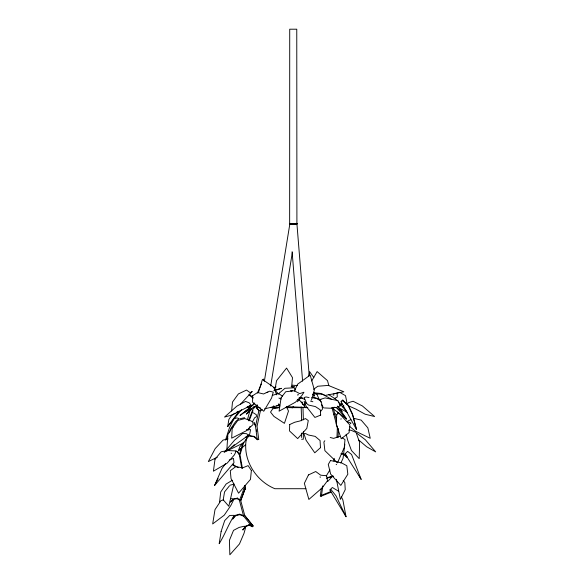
<?xml version="1.0" encoding="UTF-8"?>
<svg xmlns="http://www.w3.org/2000/svg" width="584" height="584" viewBox="0 0 584 584"><rect width="100%" height="100%" fill="white"/><g stroke="black" fill="none" stroke-linecap="round" stroke-linejoin="round"><path stroke-width="0.88" d="M289.649 223.738L289.722 29.2L296.767 29.2L296.906 223.738M301.592 437.474L301.643 433.094M303.417 431.342L303.322 439.226L301.57 439.226M336.939 437.518L337.355 427.809M338.048 437.511L338.435 428.605M226.84 450.074L227.818 434.766L231.819 427.386L233.439 427.079M291.657 386.936L292.482 377.622L286.576 368.088L276.539 380.688L274.874 390.141M231.614 411.034L232.483 402.077L238.374 393.937L246.528 390.061L250.091 392.638L252.251 391.499L240.579 404.084M219.489 502.634L220.723 491.969L226.125 484.034L232.301 480.274M344.837 444.22L343.071 458.265L340.852 463.083M263.369 380.695L263.596 379.016M331.07 492.181L321.419 496.093L320.317 495.977L321.382 488.114M322.821 485.859L321.419 496.093L320.317 495.925M308.885 376.111L309.586 371.665L313.849 377.585M241.535 409.639L227.723 426.495L228.862 419.451L231.775 415.173M264.348 381.308L289.934 223.373L296.862 224.49M270.699 386.017L292.358 252.31M333.814 460.922L334.282 458.338M246.55 438.124C242.039 458.988 255.515 480.763 274.874 488.713L305.885 488.713M297.723 395.171L297.833 394.594L298.49 394.762M258.902 410.603L255.515 426.262L257.252 439.701L258.756 439.511L257.055 426.327L260.303 411.304L262.121 409.45M248.507 420.779L254.055 406.442M249.171 420.823L253.003 410.698M247.609 419.071L250.419 408.764M233.936 483.815L228.804 506.262L223.227 499.831L224.533 491.932L229.41 485.881M311.462 400.091L314.353 389.966L310.192 375.059L297.555 384.257L294.343 391.171M241.754 468.295L239.352 454.834L242.856 442.957M243.776 442.154L240.017 454.878L242.426 468.339M258.464 392.375L262.442 379.388L273.779 387.309L276.692 394.835M225.482 440.124L229.476 427.765L233.797 418.932L236.841 417.874L239.06 418.56L235.607 421.619L231.33 427.853L229.403 432.759M245.463 444.906L238.454 450.709L239.732 446.957L241.842 444.205M245.171 488.72L240.718 500.561L244.791 515.628L253.193 525.987L252.2 526.739L243.63 516.176L239.455 500.524L244.039 488.312L245.171 488.72L240.783 500.612M245.952 437.715L245.747 437.131M254.033 408.172L254.719 406.486M229.257 460.075L233.461 458.338L234.001 462.681L214.613 485.413L221.883 468.645L225.504 463.638M257.369 393.112L261.398 383.987M247.988 406.595L248.098 407.216M350.692 423.495L350.977 422.918M226.3 439.767L227.804 436.839M214.613 485.413L218.095 478.676M247.981 430.299L250.054 426.386M252.536 421.699L254.609 417.786L256.361 416.772L256.361 414.749L253.368 412.83M243.9 515.672L243.63 516.176L239.666 514.694L235.564 515.803L232.768 519.118M272.56 408.004L273.823 405.829M311.695 380.943L317.127 371.599L327.514 380.651L328.828 385.579M239.206 411.026L227.723 426.495M233.031 464.134L232.585 464.879L235.6 466.718M326.266 475.982L329.96 469.791M242.922 529.724L245.492 526.184L249.266 524.797L248.886 524.702L252.31 526.038M324.835 440.716L323.886 442.008L324.894 450.673L337.479 462.856L344.29 447.461L344.991 439.621L342.188 437.708M320.375 411.735L322.529 409.048L321.361 401.536M232.461 518.774L235.367 515.329L239.608 514.117L243.725 515.657M292.139 407.975L293.307 406.595M297.402 401.77L300.913 397.631L302.548 397.843M341.063 401.777L342.677 399.923L348.378 405.727L352.714 415.29L356.444 429.43L341.063 401.777L342.604 400.558L348.276 405.347L352.488 413.888L356.444 429.43M327.639 481.596L332.391 476.354M238.454 450.709L240.316 448.738M342.582 406.887L343.808 405.595M345.648 403.668L346.874 402.376L345.509 395.667L339.647 392.331L333.8 393.952M341.348 496.765L342.866 499.904L346.035 516.723L329.938 489.991L332.332 487.487L338.683 491.268M345.108 453.943L347.597 451.374L351.575 454.476L361.124 479.325L345.108 453.943L346.137 455.17M259.873 410.691L261.084 409.45M279.802 406.143L278.079 407.88L272.772 408.778L270.523 412.085L273.911 416.392L284.423 423.349L288.489 411.07L286.328 406.376M336.165 464.689L336.596 464.273M254.69 403.011L244.404 412.822L257.398 404.909M231.279 447.563L248.733 435.109L246.39 433.656L242.586 433.503L234.739 439.993L224.176 452.425L231.279 447.563L234.352 444.658M230.322 501.853L233.527 498.867L237.484 498.218L237.119 498.057L240.207 500.014M230.388 502.16L233.476 499.284L237.148 498.685L239.374 500.094M250.171 410.552L246.287 414.114L252.04 408.924M252.2 526.739L253.127 525.936L244.725 515.577M346.692 404.325L348.706 402.58L353.079 401.266L362.387 405.946L374.636 416.545L365.168 414.224L356.014 409.172L349.268 406.165M329.938 489.991L330.756 489.297L335.997 495.809L346.035 516.723M278.254 394.003L284.963 388.287L294.168 387.776L295.329 390.01M257.588 405.311L255.463 406.917L260.435 407.975M313.593 389.302L317.835 386.236L328.31 385.411L343.837 391.776L324.412 395.587M254.259 404.07L240.031 415.516L246.572 410.406L248.229 409.712M232.082 414.998L251.222 405.252L249.2 402.821L245.543 401.42L236.863 406.157L224.526 417.071L232.082 414.998L235.082 413.165M236.578 412.246L238.082 411.333M245.185 440.351L246.594 439.526M333.909 414.749L335.669 413.735M334.216 398.631L337.289 396.974L337.143 394.098M256.077 425.97L255.515 426.262L254.142 423.042M217.248 457.272L208.335 461.579L215.189 448.607L223.03 440.102L228.132 438.905M276.582 405.953L278.787 404.894M226.782 450.972L243.652 442.884L249.477 435.175L250.594 429.627L246.463 429.649M347.042 456.783L346.662 457.257L343.764 454.374L341.224 453.877M347.911 420.976L350.911 419.662M245.652 437.379L249.645 435.649L254.281 436.43L256.997 438.81M257.252 439.701L257.719 439.511M339.319 404.478L341.779 403.456L342.063 404.143L339.611 405.165M332.238 408.223L334.698 407.201M321.054 495.509L330.705 491.597M292.263 387.615L294.774 386.637L291.168 386.396M248.791 406.165L251.222 405.252M247.214 435.679L248.733 435.109M340.085 436.284L333.617 438.372L330.223 437.496M272.268 395.412L278.356 393.514L282.517 396.069M327.573 477.602L332.792 476.011M326.551 478.303L333.515 476.179M302.687 404.646L305.089 403.916M275.225 390.404L281.415 388.331L273.816 390.462M223.57 499.868L220.949 500.641L215.007 509.606L212.671 523.943L224.234 515.197L230.753 505.627L233.461 500.181L232.454 498.678L230.658 498.729M273.524 387.674L276.079 386.915M266.224 392.594L267.91 392.119M340.713 419.049L341.326 418.881M229.95 485.209L233.709 484.289M279.751 405.216L264.574 408.858M240.068 418.728L244.579 417.677M296.884 223.373L289.883 223.935L289.912 224.49L296.906 223.935L296.884 223.373L309.206 375.549M270.706 407.654L278.845 407.654M286.087 407.654L301.475 407.654M305.096 407.654L307.812 407.654M292.38 390.63L290.562 390.63L291.847 391.718M324.361 407.939L330.31 408.223L336.676 407.406L340.37 405.887L338.114 400.69L325.113 397.908L320.039 399.493L320.674 402.033M311.688 397.719L316.061 397.93L320.696 401.091M348.648 430.101L350.991 430.24L356.05 432.423L359.591 442.351L359.226 458.659L351.444 450.527L347.779 440.54L346.159 434.248M292.131 385.177L297.57 385.593M247.616 406.734L249.229 406.88M247.068 407.055L249.317 407.26M313.55 392.733L320.309 393.412L324.668 395.215M235.44 451.206L237.834 451.563L237.367 451.454L239.411 454.367M333.07 394.996L333.895 395.134M249.791 436.051L254.106 436.781L257.369 439.642M341.041 453.469L344.086 454.06L347.093 457.06M309.067 397.587L306.074 396.952L304.06 397.551L306.571 403.537M287.248 406.69L305.417 407.406L299.672 400.303L297.249 399.317M353.911 418.356L361.175 420.115L367.84 427.846L370.234 438.285L355.371 431.153L349.845 426.612M320.923 399.668L313.703 397.762L314.228 393.857L322.478 394.142L331.61 399.325M310.498 401.069L312.871 401.755M299.118 397.441L304.848 399.31M313.477 392.835L316.754 393.93L318.784 398.551M252.324 526.6L249.032 525.315L245.528 526.607L243.046 530.016L242.535 529.637M278.911 398.076L281.211 398.996M347.13 421.487L350.546 423.071M340.552 408.734L347.546 412.421M335.515 407.355L342.326 411.479L337.567 406.077M232.921 464.47L238.192 467.682M273.21 406.289L275.531 407.734M328.544 394.55L335.625 399.091L337.413 401.091M312.498 394.171L314.652 395.791M332.187 408.063L346.611 419.005L337.961 406.5M356.941 433.343L365.358 439.774L375.665 451.877L366.664 446.767L358.452 439.803M249.164 394.083L253.142 397.609M248.959 394.704L252.938 398.23M278.415 403.916L279.729 405.084M275.458 390.762L278.4 393.842M338.611 402.427L346.356 411.092M337.391 408.574L346.611 419.005M301.797 401.836L302.622 402.77L302.746 404.42M256.493 407.486L258.829 410.158M256.274 407.734L259.084 410.954M343.202 480.457L344.823 482.545L345.239 489.64L340.37 499.393L336.428 479.333M237.381 452.031L239.352 454.834M231.133 453.118L231.49 453.644M321.507 404.42L323.514 407.895M359.16 475.61L361.124 479.325M254.157 422.502L255.588 425.846M333.019 407.231L336.661 420.889M331.953 407.537L337.362 427.86M337.596 412.085L338.048 413.852M245.127 485.443L245.638 489.056L244.346 488.888L244.973 489.005L244.462 485.399M256.471 429.846L256.697 431.598M320.105 476.719L320.2 477.449M292.109 251.667L302.6 381.199M304.432 403.851L304.651 406.566M302.986 407.705L303.373 419.874M301.176 406.88L301.636 420.765M252.66 395.74L252.58 402.208L263.756 411.253L271.589 398.025L273.283 392.149L269.633 391.171L263.552 393.981L257.537 392.514L252.66 395.74M289.686 424.561L289.525 430.948L297.694 438.606L306.826 428.379L308.279 420.56L305.52 418.575L300.118 420.925L294.65 422.269L289.686 424.561M232.184 428.087L231.695 438.168L246.353 430.751L253.091 424.531L252.923 422.305L251.171 420.998L244.82 418.567L237.827 420.422L232.184 428.087M336.727 414.771L336.267 424.166L341.231 438.774L349.057 432.656L349.882 424.977L338.494 412.632L336.727 414.771M251.376 470.485L250.485 479.369L238.579 493.181L231.023 478.559L230.286 470.711L235.79 466.616L242.659 467.85L248.105 465.63L251.376 470.485M215 459.236L213.416 471.193L227.103 463.214L234.374 454.899L236.316 450.943L227.789 450.549L221.19 451.768L215 459.236M281.101 397.74L279.086 411.18L295.475 402.179L301.789 395.616L303.957 392.236L299.68 393.616L294.219 390.74L285.7 391.754L281.101 397.74M221.132 531.389L219.183 543.675C224.928 534.601 228.424 524.33 234.293 515.351L229.724 515.438L224.694 520.585L221.132 531.389M245.645 527.454L244.01 533.309L239.469 543.959L229.848 554.8L229.424 540.309L233.527 530.374L239.17 527.403L244.404 526.199L245.645 527.454M308.483 474.909L304.359 483.348L308.87 499.444L322.295 487.742L327.5 480.72L326.558 475.726L320.689 475.194L315.718 471.522L308.483 474.909M330.529 460.535L328.266 464.448L330.646 474.106L340.815 485.399L347.838 474.201L346.808 465.733L341.509 462.856L330.529 460.535M320.485 447.68L314.769 452.797L306.06 440.234L303.914 433.584L305.717 433.62L308.359 434.978L315.185 436.394L320.068 440.54L320.485 447.68M320.674 415.1L314.893 417.443L306.198 406.347L304.082 401.434L308.593 405.062L315.426 406.588L320.287 409.859L320.674 415.1"/></g></svg>
